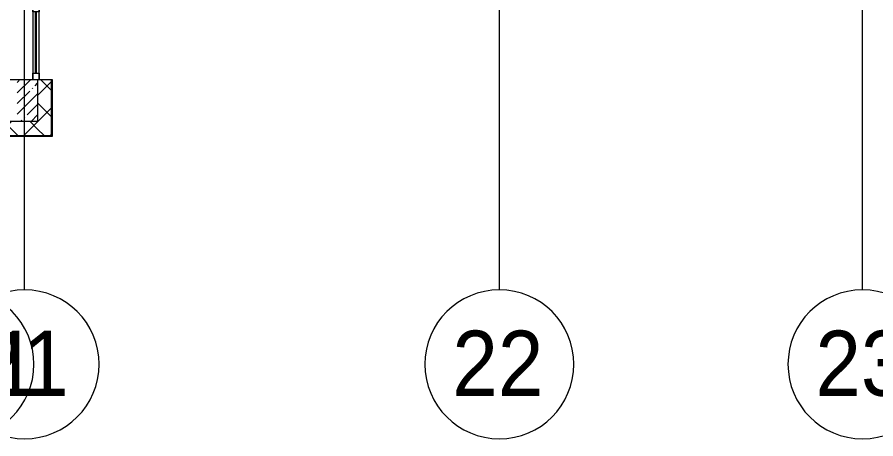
# Model space of a CAD drawing. Header units: millimetres. Extents: x -164500 to 426394, y -23753 to 102118.
# Drawn here: x 224252 to 233476, y -3507 to 1020 of the extents above; entities that cross this region are included whole.
import ezdxf

# ---------------------------------------------------------------- set-up
doc = ezdxf.new("R2010")
doc.units = ezdxf.units.MM
for name, color, linetype, lineweight in [('A-GLAZ', 7, 'Continuous', 9), ('A-GLAZ-1', 7, 'Continuous', 5), ('A-WALL', 7, 'Continuous', 5), ('I-WALL', 7, 'Continuous', 5), ('Оси', 7, 'Continuous', 9), ('Оси-1', 7, 'Continuous', 20)]:
    doc.layers.add(name, color=color, linetype=linetype, lineweight=lineweight)
doc.layers.add('A-WALL-1', color=9, linetype='Continuous', lineweight=5, true_color=0x808080)
doc.layers.add('A-WALL-FNSH-1', color=9, linetype='Continuous', lineweight=5, true_color=0x808080)
doc.styles.add('Arial', font='arial.ttf', dxfattribs={"width": 0.9, "height": 700})
pattern_1 = [(45, (148772.12, -0.94), (-141.42136, 141.42136), []), (135, (148772.12, -0.94), (-141.42136, -141.42136), [])]

# ---------------------------------------------------------------- blocks, each defined once
blk = doc.blocks.new('120_Окно_СКБ_1Ст - 120_Окно_СКБ_1Ст 800х2500 EI30-23532001-Объем проектирования 2 этажа')
at = {"layer": 'A-GLAZ'}
for p, q in [((-400, -127), (-400, -57)), ((-400, -57), (-330, -57)), ((-330, -57), (-330, -127)), ((330, -127), (330, -57)), ((330, -57), (400, -57)), ((400, -57), (400, -127)), ((-330, -127), (-400, -127)), ((400, -127), (330, -127))]:
    blk.add_line(p, q, dxfattribs=at)
at = {"layer": 'A-GLAZ-1'}
for p, q in [((400, -57), (-400, -57)), ((330, -87), (-330, -87)), ((-400, -127), (400, -127)), ((330, -97), (-330, -97))]:
    blk.add_line(p, q, dxfattribs=at)
blk = doc.blocks.new('Ось сетки - D8-29747960-Объем проектирования 2 этажа')
at = {"layer": 'Оси-1'}
for start, end in [(360, 180), (180, 360)]:
    blk.add_arc((0, 0), 4, start, end, dxfattribs=at)

msp = doc.modelspace()

# ---------------------------------------------------------------- hatches: boundary and pattern name
at = {"layer": 'A-WALL'}
h = msp.add_hatch(dxfattribs=at)
h.set_pattern_fill('FP_24', color=256, style=0, pattern_type=2)
h.set_pattern_definition(pattern_1)
h.paths.add_polyline_path([(224622.123, -250.941), (224622.123, 349.059), (224472.123, 349.059), (224472.123, -250.941), (224582.49, -250.941)])
h.paths.add_polyline_path([(224472.123, 1149.059), (224622.123, 1149.059), (224622.095, 3319.055), (224472.123, 3319.059), (224472.123, 2644.422)])
h = msp.add_hatch(dxfattribs=at)
h.set_pattern_fill('FP_24', color=256, style=0, pattern_type=2)
h.set_pattern_definition(pattern_1)
h.paths.add_polyline_path([(224252.123, -250.941), (224472.123, -250.941), (224472.123, -100.941), (220332.123, -100.941), (220332.123, -250.941), (224048.58, -250.941)])
h.paths.add_polyline_path([(216098.502, -250.941), (219432.123, -250.941), (219432.123, -100.941), (215832.123, -100.941), (215832.123, -250.941)])
h.paths.add_polyline_path([(214182.123, -250.941), (214932.123, -250.941), (214932.123, -100.941), (213932.123, -100.941), (213932.123, -250.941)])
h.paths.add_polyline_path([(210182.123, -250.941), (210832.123, -250.941), (210832.123, -100.941), (209682.123, -100.941), (209682.123, -250.941)])
h.paths.add_polyline_path([(207582.123, -250.941), (207582.123, -100.941), (206832.123, -100.941), (206832.123, -250.941), (207425.689, -250.941)])
h.paths.add_polyline_path([(205182.123, -250.941), (205932.123, -250.941), (205932.123, -100.941), (205182.123, -100.941), (205182.123, -118.941)])
h.paths.add_polyline_path([(200682.123, -250.941), (202082.123, -250.941), (202082.123, -100.941), (200682.123, -100.941)])
h.paths.add_polyline_path([(196584.673, -250.941), (197582.123, -250.941), (197582.123, -100.941), (196182.123, -100.941), (196182.123, -250.941)])
h.paths.add_polyline_path([(191682.123, -250.941), (192808.457, -250.941), (192808.457, -100.941), (191432.123, -100.941), (191432.123, -250.941), (191525.533, -250.941)])
h.paths.add_polyline_path([(194082.123, -250.941), (194082.123, -100.941), (193708.457, -100.941), (193708.457, -250.941)])
h.paths.add_polyline_path([(187262.123, -250.941), (188332.123, -250.941), (188332.123, -100.941), (186762.123, -100.941), (186762.123, -250.941), (187189.127, -250.941)])
h.paths.add_polyline_path([(181782.123, -250.941), (182642.123, -250.941), (182642.123, -100.941), (181782.123, -100.941), (181782.123, -118.941)])
h.paths.add_polyline_path([(183575.455, -250.941), (184662.123, -250.941), (184662.123, -100.941), (183542.123, -100.941), (183542.123, -250.941)])
h.paths.add_polyline_path([(178516.314, -250.941), (179682.123, -250.941), (179682.123, -100.941), (177981.867, -100.941), (177981.867, -250.941)])
h.paths.add_polyline_path([(171288.97, -250.941), (171482.123, -250.941), (171482.123, -100.941), (170382.123, -100.941), (170382.123, -250.941), (171282.123, -250.941)])
h.paths.add_polyline_path([(174902.642, -250.941), (175181.867, -250.941), (175181.867, -100.941), (173582.123, -100.941), (173582.123, -250.941), (174332.123, -250.941)])
h.paths.add_polyline_path([(165432.123, -250.941), (166032.123, -250.941), (166032.123, -100.941), (164882.123, -100.941), (164882.123, -250.941)])
h.paths.add_polyline_path([(167582.123, -250.941), (167582.123, -100.941), (166932.123, -100.941), (166932.123, -250.941), (166952.564, -250.941)])
h.paths.add_polyline_path([(160932.123, -250.941), (161782.123, -250.941), (161782.123, -100.941), (160432.123, -100.941), (160432.123, -250.941), (160447.955, -250.941)])
h.paths.add_polyline_path([(155388.814, -250.941), (157332.123, -250.941), (157332.123, -100.941), (153402.123, -100.941), (153402.123, -250.941), (154666.08, -250.941)])
h.paths.add_polyline_path([(148662.123, -250.941), (152502.123, -250.941), (152502.123, -100.941), (148512.123, -100.941), (148512.123, -250.941)])
at = {"layer": 'I-WALL'}
h = msp.add_hatch(dxfattribs=at)
h.set_pattern_fill('FP_1', color=256, style=0, pattern_type=2)
h.set_pattern_definition([(45, (148772.12, -0.94), (-114.04925, 114.04925), []), (45, (148886.17, -0.94), (-114.04925, 114.04925), [201.612, -40.322, 6.706, -33.617])])
h.paths.add_polyline_path([(224427.49, -100.941), (224472.123, -100.941), (224472.123, 349.059), (224252.123, 349.059), (224252.123, -100.941)])
h.paths.add_polyline_path([(224472.123, 1149.059), (224472.123, 3549.059), (224252.123, 3549.059), (224252.123, 1149.059)])
h.paths.add_polyline_path([(224252.123, 4049.059), (224472.123, 4049.059), (224472.123, 7899.059), (224252.123, 7899.059), (224252.123, 4695.553)])

# ---------------------------------------------------------------- linework, layer by layer
at = {"layer": 'A-WALL'}
for p, q in [((224472.123, 349.059), (224472.123, -100.941)), ((224622.123, -250.941), (224622.123, 349.059)), ((224625.123, -253.941), (224625.123, 349.059)), ((224472.123, -100.941), (220332.123, -100.941)), ((220332.123, -250.941), (224622.123, -250.941)), ((220332.123, -253.941), (224625.123, -253.941))]:
    msp.add_line(p, q, dxfattribs=at)
at = {"layer": 'A-WALL-1'}
msp.add_line((224622.123, 349.059), (224092.123, 349.059), dxfattribs=at)
at = {"layer": 'A-WALL-FNSH-1'}
for p, q in [((224630.123, 349.059), (224622.123, 349.059)), ((224630.123, -258.941), (224630.123, 349.059)), ((220332.123, -258.941), (224630.123, -258.941))]:
    msp.add_line(p, q, dxfattribs=at)
at = {"layer": 'Оси'}
for points in [[(224332.123, -1907.2), (224332.123, 3092.8), (224332.123, 22577.13), (224332.123, 27577.13)], [(229432.123, -1907.2), (229432.123, 3092.8), (229432.123, 22389.164), (229432.123, 27389.164)], [(233332.123, -1907.2), (233332.123, 3092.8), (233332.123, 16914.156), (233332.123, 21914.156)]]:
    msp.add_lwpolyline(points, dxfattribs=at)

# ---------------------------------------------------------------- block references
at = {"layer": 'A-GLAZ', "color": 3, "rotation": 270}
msp.add_blockref('120_Окно_СКБ_1Ст - 120_Окно_СКБ_1Ст 800х2500 EI30-23532001-Объем проектирования 2 этажа', (224547.123, 749.059), dxfattribs=at)
at = {"layer": 'Оси-1', "xscale": 199.9999999999999, "yscale": 199.9999999999999, "zscale": 199.9999999999999}
for p in [(223632.123, -2707.2), (224332.123, -2707.2), (229432.123, -2707.2), (233332.123, -2707.2)]:
    msp.add_blockref('Ось сетки - D8-29747960-Объем проектирования 2 этажа', p, dxfattribs=at)

# ---------------------------------------------------------------- texts
at = {"layer": 'Оси', "char_height": 700, "attachment_point": 1, "style": 'Arial'}
for s, insert, width in [('20/1', (222751.591, -2345.907), 2121.26512), ('21', (223826.891, -2345.907), 1212.1515), ('22', (228926.891, -2345.907), 1212.1515), ('23', (232826.891, -2345.907), 1212.1515)]:
    msp.add_mtext(s, dxfattribs=dict(at, insert=insert, width=width))

doc.saveas('drawing.dxf')
